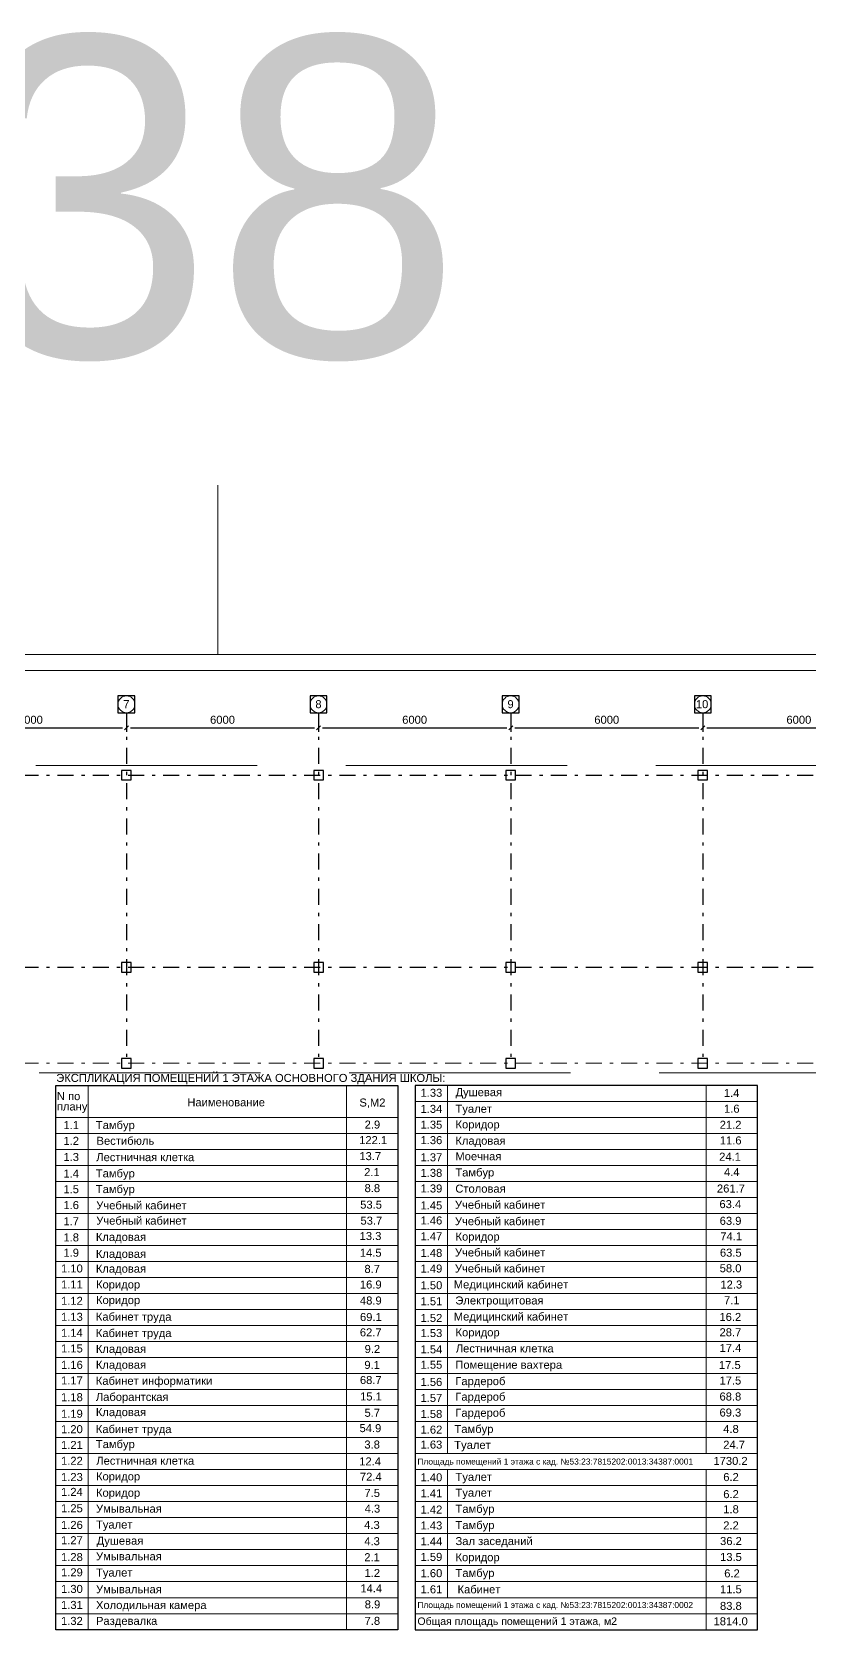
# Model space of a CAD drawing. Header units: metres. Extents: x -5 to 574, y -5 to 79.
# Drawn here: x 323.89 to 348.15, y 28.93 to 78.84 of the extents above; entities that cross this region are included whole.
import ezdxf
from ezdxf.enums import TextEntityAlignment as Align

# ---------------------------------------------------------------- set-up
doc = ezdxf.new("R2010")
doc.units = ezdxf.units.M
doc.header["$MEASUREMENT"] = 0
doc.linetypes.add('( Dashdot )', pattern=[1.001, 0.5, -0.25, 0.001, -0.25])
doc.linetypes.add('DGN Style 3', pattern=[9.681301, 6.915215, -2.766086])
doc.layers.get('DEFPOINTS').update_dxf_attribs({"lineweight": 0})
doc.layers.add('Level 50', color=7, linetype='Continuous', lineweight=0)
doc.layers.add('YOLO_TABLE', color=1, linetype='Continuous')
doc.styles.get("Standard").update_dxf_attribs({"font": 'arial.ttf', "height": 0.25})
doc.styles.add('Standard_0', font='arial.ttf')
doc.styles.add('Style-Arial', font='arial.ttf')
doc.dimstyles.get("Standard").update_dxf_attribs({"dimtxt": 0.00018, "dimasz": 0.00018, "dimexe": 0.0002, "dimexo": 0.0625, "dimgap": 9e-05, "dimtad": 0, "dimtih": 1, "dimtoh": 1, "dimdec": 4, "dimlfac": 1000, "dimzin": 0, "dimdsep": 46, "dimtxsty": 'Standard_0', "dimcen": 9e-05, "dimadec": 0, "dimazin": 0, "dimtfac": 1, "dimtdec": 4, "dimtofl": 0, "dimtmove": 0, "dimatfit": 0, "dimfxl": 0.01, "dimfxlon": 1, "dimtolj": 1, "dimtzin": 0, "dimarcsym": 0})

# ---------------------------------------------------------------- blocks, each defined once
blk = doc.blocks.new('*U29')
at = {"color": 7, "linetype": 'Continuous', "lineweight": 0}
blk.add_line((0, 29.7), (0, 34.987), dxfattribs=at)
at = {"color": 7, "linetype": 'Continuous', "lineweight": 0, "flags": 128}
blk.add_lwpolyline([(42.05, 29.7), (42.05, -29.7), (-42.05, -29.7), (-42.05, 29.7), (42.05, 29.7)], close=True, dxfattribs=at)
at = {"layer": 'Level 50', "color": 7, "linetype": 'Continuous', "lineweight": 13}
blk.add_line((41.55, 29.2), (-40.05, 29.2), dxfattribs=at)
blk = doc.blocks.new('_Oblique-1')
at = {"color": 0, "linetype": 'ByBlock', "lineweight": -2}
blk.add_line((0.5, 0.5), (-0.5, -0.5), dxfattribs=at)
blk = doc.blocks.new('*D636')
at = {"color": 0, "linetype": 'Continuous', "lineweight": -2, "transparency": 16777216}
for p, q in [((320.837, 57.204), (320.837, 56.98)), ((320.962, 57.105), (326.712, 57.105)), ((326.837, 57.204), (326.837, 56.98))]:
    blk.add_line(p, q, dxfattribs=at)
at = {"layer": 'DEFPOINTS', "color": 0, "linetype": 'Continuous', "lineweight": 0, "transparency": 16777216}
for p in [(320.837, 57.329), (326.837, 57.329), (326.837, 57.105)]:
    blk.add_point(p, dxfattribs=at)
at = {"color": 0, "linetype": 'Continuous', "lineweight": -2, "transparency": 16777216, "xscale": 0.125, "yscale": 0.125, "zscale": 0.125, "rotation": 180}
blk.add_blockref('_Oblique-1', (320.837, 57.105), dxfattribs=at)
at = {"color": 0, "linetype": 'Continuous', "lineweight": -2, "transparency": 16777216, "xscale": 0.125, "yscale": 0.125, "zscale": 0.125}
blk.add_blockref('_Oblique-1', (326.837, 57.105), dxfattribs=at)
at = {"color": 0, "linetype": 'Continuous', "lineweight": 0, "transparency": 16777216, "insert": (323.837, 57.358), "char_height": 0.25, "attachment_point": 5, "style": 'Style-Arial'}
blk.add_mtext('\\A1;6000', dxfattribs=at)
blk = doc.blocks.new('*D618')
at = {"color": 0, "linetype": 'Continuous', "lineweight": -2, "transparency": 16777216}
for p, q in [((332.837, 57.454), (332.837, 56.98)), ((326.837, 57.204), (326.837, 56.98)), ((326.962, 57.105), (332.712, 57.105))]:
    blk.add_line(p, q, dxfattribs=at)
at = {"layer": 'DEFPOINTS', "color": 0, "linetype": 'Continuous', "lineweight": 0, "transparency": 16777216}
for p in [(332.837, 57.579), (326.837, 57.329), (332.837, 57.105)]:
    blk.add_point(p, dxfattribs=at)
at = {"color": 0, "linetype": 'Continuous', "lineweight": -2, "transparency": 16777216, "xscale": 0.125, "yscale": 0.125, "zscale": 0.125, "rotation": 180}
blk.add_blockref('_Oblique-1', (326.837, 57.105), dxfattribs=at)
at = {"color": 0, "linetype": 'Continuous', "lineweight": -2, "transparency": 16777216, "xscale": 0.125, "yscale": 0.125, "zscale": 0.125}
blk.add_blockref('_Oblique-1', (332.837, 57.105), dxfattribs=at)
at = {"color": 0, "linetype": 'Continuous', "lineweight": 0, "transparency": 16777216, "insert": (329.837, 57.358), "char_height": 0.25, "attachment_point": 5, "style": 'Style-Arial'}
blk.add_mtext('\\A1;6000', dxfattribs=at)
blk = doc.blocks.new('*D619')
at = {"color": 0, "linetype": 'Continuous', "lineweight": -2, "transparency": 16777216}
for p, q in [((332.837, 57.454), (332.837, 56.98)), ((338.837, 57.454), (338.837, 56.98)), ((332.962, 57.105), (338.712, 57.105))]:
    blk.add_line(p, q, dxfattribs=at)
at = {"layer": 'DEFPOINTS', "color": 0, "linetype": 'Continuous', "lineweight": 0, "transparency": 16777216}
for p in [(332.837, 57.579), (338.837, 57.579), (338.837, 57.105)]:
    blk.add_point(p, dxfattribs=at)
at = {"color": 0, "linetype": 'Continuous', "lineweight": -2, "transparency": 16777216, "xscale": 0.125, "yscale": 0.125, "zscale": 0.125, "rotation": 180}
blk.add_blockref('_Oblique-1', (332.837, 57.105), dxfattribs=at)
at = {"color": 0, "linetype": 'Continuous', "lineweight": -2, "transparency": 16777216, "xscale": 0.125, "yscale": 0.125, "zscale": 0.125}
blk.add_blockref('_Oblique-1', (338.837, 57.105), dxfattribs=at)
at = {"color": 0, "linetype": 'Continuous', "lineweight": 0, "transparency": 16777216, "insert": (335.837, 57.358), "char_height": 0.25, "attachment_point": 5, "style": 'Style-Arial'}
blk.add_mtext('\\A1;6000', dxfattribs=at)
blk = doc.blocks.new('*D620')
at = {"color": 0, "linetype": 'Continuous', "lineweight": -2, "transparency": 16777216}
for p, q in [((338.837, 57.454), (338.837, 56.98)), ((344.837, 57.454), (344.837, 56.98)), ((338.962, 57.105), (344.712, 57.105))]:
    blk.add_line(p, q, dxfattribs=at)
at = {"layer": 'DEFPOINTS', "color": 0, "linetype": 'Continuous', "lineweight": 0, "transparency": 16777216}
for p in [(338.837, 57.579), (344.837, 57.579), (344.837, 57.105)]:
    blk.add_point(p, dxfattribs=at)
at = {"color": 0, "linetype": 'Continuous', "lineweight": -2, "transparency": 16777216, "xscale": 0.125, "yscale": 0.125, "zscale": 0.125, "rotation": 180}
blk.add_blockref('_Oblique-1', (338.837, 57.105), dxfattribs=at)
at = {"color": 0, "linetype": 'Continuous', "lineweight": -2, "transparency": 16777216, "xscale": 0.125, "yscale": 0.125, "zscale": 0.125}
blk.add_blockref('_Oblique-1', (344.837, 57.105), dxfattribs=at)
at = {"color": 0, "linetype": 'Continuous', "lineweight": 0, "transparency": 16777216, "insert": (341.837, 57.358), "char_height": 0.25, "attachment_point": 5, "style": 'Style-Arial'}
blk.add_mtext('\\A1;6000', dxfattribs=at)
blk = doc.blocks.new('*D621')
at = {"color": 0, "linetype": 'Continuous', "lineweight": -2, "transparency": 16777216}
for p, q in [((344.837, 57.454), (344.837, 56.98)), ((350.837, 57.454), (350.837, 56.98)), ((344.962, 57.105), (350.712, 57.105))]:
    blk.add_line(p, q, dxfattribs=at)
at = {"layer": 'DEFPOINTS', "color": 0, "linetype": 'Continuous', "lineweight": 0, "transparency": 16777216}
for p in [(344.837, 57.579), (350.837, 57.579), (350.837, 57.105)]:
    blk.add_point(p, dxfattribs=at)
at = {"color": 0, "linetype": 'Continuous', "lineweight": -2, "transparency": 16777216, "xscale": 0.125, "yscale": 0.125, "zscale": 0.125, "rotation": 180}
blk.add_blockref('_Oblique-1', (344.837, 57.105), dxfattribs=at)
at = {"color": 0, "linetype": 'Continuous', "lineweight": -2, "transparency": 16777216, "xscale": 0.125, "yscale": 0.125, "zscale": 0.125}
blk.add_blockref('_Oblique-1', (350.837, 57.105), dxfattribs=at)
at = {"color": 0, "linetype": 'Continuous', "lineweight": 0, "transparency": 16777216, "insert": (347.837, 57.358), "char_height": 0.25, "attachment_point": 5, "style": 'Style-Arial'}
blk.add_mtext('\\A1;6000', dxfattribs=at)

msp = doc.modelspace()

# ---------------------------------------------------------------- linework, layer by layer
at = {"color": 1, "linetype": '( Dashdot )'}
for p, q in [((326.83747176, 57.57893372), (326.83747176, 46.62893372)), ((332.83747176, 57.57893372), (332.83747176, 46.62893372)), ((338.83747176, 57.57893372), (338.83747176, 46.62893372)), ((344.83747176, 57.57893372), (344.83747176, 46.62893372)), ((293.88588385, 55.62893372), (365.78588385, 55.62893372)), ((293.88588385, 49.62893372), (365.78588385, 49.62893372))]:
    msp.add_line(p, q, dxfattribs=at)
at = {"color": 7, "linetype": 'DGN Style 3', "lineweight": 13}
for p, q in [((350.28588385, 55.92893372), (321.33074681, 55.92893372)), ((350.38588385, 46.32893372), (321.28588385, 46.32893372))]:
    msp.add_line(p, q, dxfattribs=at)
at = {"color": 1, "linetype": '( Dashdot )', "lineweight": 0}
msp.add_line((293.88588385, 46.62893372), (365.78588385, 46.62893372), dxfattribs=at)
at = {"color": 7, "linetype": 'Continuous', "lineweight": 13}
for p, q in [((324.6267109, 45.93981089), (335.31261615, 45.93981089)), ((324.6267109, 45.93981089), (324.6267109, 28.93981089)), ((325.64017593, 45.93981089), (325.64017593, 44.93981089)), ((333.7136325, 45.93981089), (333.7136325, 44.93981089)), ((335.31261615, 45.93981089), (335.31261615, 28.93981089)), ((335.85420981, 45.93981089), (335.85420981, 28.93981089)), ((335.85420981, 45.93981089), (346.54011506, 45.93981089)), ((336.86767484, 45.93981089), (336.86767484, 34.43981089)), ((344.94113141, 45.93981089), (344.94113141, 34.43981089)), ((346.54011506, 45.93981089), (346.54011506, 28.93981089)), ((324.6267109, 44.93981089), (335.31261615, 44.93981089)), ((325.64017593, 44.93981089), (325.64017593, 28.93981089)), ((333.7136325, 44.93981089), (333.7136325, 28.93981089)), ((336.86767484, 33.93981089), (336.86767484, 29.93981089)), ((344.94113141, 33.93981089), (344.94113141, 28.93981089)), ((335.85420981, 29.93981089), (346.54011506, 29.93981089)), ((335.85420981, 29.43981089), (346.54011506, 29.43981089)), ((324.6267109, 28.93981089), (335.31261615, 28.93981089)), ((335.85420981, 28.93981089), (346.54011506, 28.93981089))]:
    msp.add_line(p, q, dxfattribs=at)
at = {"color": 7, "linetype": 'Continuous', "lineweight": 0}
for p, q in [((335.85420981, 45.43981089), (346.54011506, 45.43981089)), ((335.85420981, 44.93981089), (346.54011506, 44.93981089)), ((324.6267109, 44.43981089), (335.31261615, 44.43981089)), ((335.85420981, 44.43981089), (346.54011506, 44.43981089)), ((324.6267109, 43.93981089), (335.31261615, 43.93981089)), ((335.85420981, 43.93981089), (346.54011506, 43.93981089)), ((324.6267109, 43.43981089), (335.31261615, 43.43981089)), ((335.85420981, 43.43981089), (346.54011506, 43.43981089)), ((324.6267109, 42.93981089), (335.31261615, 42.93981089)), ((335.85420981, 42.93981089), (346.54011506, 42.93981089)), ((324.6267109, 42.43981089), (335.31261615, 42.43981089)), ((335.85420981, 42.43981089), (346.54011506, 42.43981089)), ((324.6267109, 41.93981089), (335.31261615, 41.93981089)), ((335.85420981, 41.93981089), (346.54011506, 41.93981089)), ((324.6267109, 41.43981089), (335.31261615, 41.43981089)), ((335.85420981, 41.43981089), (346.54011506, 41.43981089)), ((324.6267109, 40.93981089), (335.31261615, 40.93981089)), ((335.85420981, 40.93981089), (346.54011506, 40.93981089)), ((324.6267109, 40.43981089), (335.31261615, 40.43981089)), ((335.85420981, 40.43981089), (346.54011506, 40.43981089)), ((324.6267109, 39.93981089), (335.31261615, 39.93981089)), ((335.85420981, 39.93981089), (346.54011506, 39.93981089)), ((324.6267109, 39.43981089), (335.31261615, 39.43981089)), ((335.85420981, 39.43981089), (346.54011506, 39.43981089)), ((324.6267109, 38.93981089), (335.31261615, 38.93981089)), ((335.85420981, 38.93981089), (346.54011506, 38.93981089)), ((324.6267109, 38.43981089), (335.31261615, 38.43981089)), ((335.85420981, 38.43981089), (346.54011506, 38.43981089)), ((324.6267109, 37.93981089), (335.31261615, 37.93981089)), ((335.85420981, 37.93981089), (346.54011506, 37.93981089)), ((324.6267109, 37.43981089), (335.31261615, 37.43981089)), ((335.85420981, 37.43981089), (346.54011506, 37.43981089)), ((324.6267109, 36.93981089), (335.31261615, 36.93981089)), ((335.85420981, 36.93981089), (346.54011506, 36.93981089)), ((324.6267109, 36.43981089), (335.31261615, 36.43981089)), ((335.85420981, 36.43981089), (346.54011506, 36.43981089)), ((324.6267109, 35.93981089), (335.31261615, 35.93981089)), ((335.85420981, 35.93981089), (346.54011506, 35.93981089)), ((324.6267109, 35.43981089), (335.31261615, 35.43981089)), ((335.85420981, 35.43981089), (346.54011506, 35.43981089)), ((324.6267109, 34.93981089), (335.31261615, 34.93981089)), ((335.85420981, 34.93981089), (346.54011506, 34.93981089)), ((324.6267109, 34.43981089), (335.31261615, 34.43981089)), ((335.85420981, 34.43981089), (346.54011506, 34.43981089)), ((324.6267109, 33.93981089), (335.31261615, 33.93981089)), ((335.85420981, 33.93981089), (346.54011506, 33.93981089)), ((324.6267109, 33.43981089), (335.31261615, 33.43981089)), ((335.85420981, 33.43981089), (346.54011506, 33.43981089)), ((324.6267109, 32.93981089), (335.31261615, 32.93981089)), ((335.85420981, 32.93981089), (346.54011506, 32.93981089)), ((324.6267109, 32.43981089), (335.31261615, 32.43981089)), ((335.85420981, 32.43981089), (346.54011506, 32.43981089)), ((324.6267109, 31.93981089), (335.31261615, 31.93981089)), ((335.85420981, 31.93981089), (346.54011506, 31.93981089)), ((324.6267109, 31.43981089), (335.31261615, 31.43981089)), ((335.85420981, 31.43981089), (346.54011506, 31.43981089)), ((324.6267109, 30.93981089), (335.31261615, 30.93981089)), ((335.85420981, 30.93981089), (346.54011506, 30.93981089)), ((324.6267109, 30.43981089), (335.31261615, 30.43981089)), ((335.85420981, 30.43981089), (346.54011506, 30.43981089)), ((324.6267109, 29.93981089), (335.31261615, 29.93981089)), ((324.6267109, 29.93981089), (335.31261615, 29.93981089)), ((324.6267109, 29.43981089), (335.31261615, 29.43981089))]:
    msp.add_line(p, q, dxfattribs=at)
at = {"color": 7, "lineweight": 13}
for p, q in [((335.85420981, 34.43981089), (346.54011506, 34.43981089)), ((335.85420981, 33.93981089), (346.54011506, 33.93981089))]:
    msp.add_line(p, q, dxfattribs=at)
at = {"color": 7, "linetype": 'Continuous', "lineweight": 30, "flags": 128}
for points in [[(326.68588385, 55.77893372), (326.68588385, 55.47893372), (326.98588385, 55.47893372), (326.98588385, 55.77893372), (326.68588385, 55.77893372)], [(332.68588385, 55.77893372), (332.68588385, 55.47893372), (332.98588385, 55.47893372), (332.98588385, 55.77893372), (332.68588385, 55.77893372)], [(338.68588385, 55.77893372), (338.68588385, 55.47893372), (338.98588385, 55.47893372), (338.98588385, 55.77893372), (338.68588385, 55.77893372)], [(344.68588385, 55.77893372), (344.68588385, 55.47893372), (344.98588385, 55.47893372), (344.98588385, 55.77893372), (344.68588385, 55.77893372)], [(326.68588385, 49.77893372), (326.68588385, 49.47893372), (326.98588385, 49.47893372), (326.98588385, 49.77893372), (326.68588385, 49.77893372)], [(332.68588385, 49.77893372), (332.68588385, 49.47893372), (332.98588385, 49.47893372), (332.98588385, 49.77893372), (332.68588385, 49.77893372)], [(338.68588385, 49.77893372), (338.68588385, 49.47893372), (338.98588385, 49.47893372), (338.98588385, 49.77893372), (338.68588385, 49.77893372)], [(344.68588385, 49.77893372), (344.68588385, 49.47893372), (344.98588385, 49.47893372), (344.98588385, 49.77893372), (344.68588385, 49.77893372)], [(326.68588385, 46.77893372), (326.68588385, 46.47893372), (326.98588385, 46.47893372), (326.98588385, 46.77893372), (326.68588385, 46.77893372)], [(332.68588385, 46.77893372), (332.68588385, 46.47893372), (332.98588385, 46.47893372), (332.98588385, 46.77893372), (332.68588385, 46.77893372)], [(338.68588385, 46.77893372), (338.68588385, 46.47893372), (338.98588385, 46.47893372), (338.98588385, 46.77893372), (338.68588385, 46.77893372)], [(344.68588385, 46.77893372), (344.68588385, 46.47893372), (344.98588385, 46.47893372), (344.98588385, 46.77893372), (344.68588385, 46.77893372)]]:
    msp.add_lwpolyline(points, close=True, dxfattribs=at)
at = {"color": 7, "linetype": 'Continuous', "lineweight": 13}
for centre in [(326.83588385, 57.84228916), (332.83588385, 57.84228916), (338.83588385, 57.84228916), (344.83588385, 57.84228916)]:
    msp.add_circle(centre, 0.26335544, dxfattribs=at)
at = {"layer": 'YOLO_TABLE'}
for points in [[(326.57252841, 57.57893372), (327.0992393, 57.57893372), (327.0992393, 58.10564461), (326.57252841, 58.10564461)], [(332.57252841, 57.57893372), (333.0992393, 57.57893372), (333.0992393, 58.10564461), (332.57252841, 58.10564461)], [(338.57252841, 57.57893372), (339.0992393, 57.57893372), (339.0992393, 58.10564461), (338.57252841, 58.10564461)], [(344.57252841, 57.57893372), (345.0992393, 57.57893372), (345.0992393, 58.10564461), (344.57252841, 58.10564461)], [(324.6267109, 45.93981089), (335.31261615, 45.93981089), (335.31261615, 28.93981089), (324.6267109, 28.93981089)], [(335.85420981, 28.93981089), (346.54011506, 28.93981089), (346.54011506, 45.93981089), (335.85420981, 45.93981089)]]:
    msp.add_lwpolyline(points, close=True, dxfattribs=at)

# ---------------------------------------------------------------- block references
at = {"layer": 'Level 50', "color": 7, "linetype": 'Continuous', "lineweight": 13}
msp.add_blockref('*U29', (329.68745982, 29.69999445), dxfattribs=at)

# ---------------------------------------------------------------- texts
at = {"color": 7, "linetype": 'Continuous', "lineweight": 30, "style": 'Style-Arial'}
for s, p in [('7', (326.73619103, 57.97155179)), ('8', (332.73619103, 57.97155179)), ('9', (338.73619103, 57.97155179)), ('10', (344.6198088, 57.97155179))]:
    msp.add_text(s, height=0.25, dxfattribs=at).set_placement(p, align=Align.TOP_LEFT)
at = {"color": 7, "linetype": 'Continuous', "lineweight": 0, "style": 'Style-Arial'}
for s, p in [('1.33', (336.02103091, 45.83432488)), ('1.34', (336.02103091, 45.33139984)), ('1.1', (324.86873753, 44.82530244)), ('1.35', (336.02103091, 44.83739434)), ('1.2', (324.86873753, 44.33286522)), ('1.36', (336.02103091, 44.35436675)), ('Кладовая', (337.10946666, 44.33810403)), ('1.3', (324.86873753, 43.82768578)), ('Лестничная клетка', (325.89409462, 43.82338714)), ('1.37', (336.02103091, 43.8196352)), ('Моечная', (337.10946666, 43.85134568)), ('1.4', (324.86873753, 43.31172449)), ('1.38', (336.02103091, 43.33347106)), ('1.5', (324.86873753, 42.82320794)), ('1.39', (336.02103091, 42.84576315)), ('1.6', (324.86873753, 42.32645797)), ('1.45', (336.02103091, 42.31757806)), ('1.7', (324.86873753, 41.82147457)), ('1.46', (336.02103091, 41.84552837)), ('1.8', (324.86873753, 41.31649117)), ('Кладовая', (325.88196775, 41.33091047)), ('1.47', (336.02103091, 41.35152287)), ('1.9', (324.86873753, 40.83895252)), ('Кладовая', (325.88196775, 40.80379001)), ('1.48', (336.02103091, 40.83316016)), ('1.10', (324.793532, 40.3459762)), ('Кладовая', (325.88196775, 40.34174616)), ('1.49', (336.02103091, 40.34464361)), ('1.11', (324.793532, 39.84648176)), ('1.50', (336.02103091, 39.82319336)), ('1.12', (324.793532, 39.33600941)), ('1.51', (336.02103091, 39.32369891)), ('1.13', (324.793532, 38.83651496)), ('1.52', (336.02103091, 38.80087643)), ('1.14', (324.793532, 38.33702051)), ('1.53', (336.02103091, 38.33019897)), ('1.15', (324.793532, 37.84850397)), ('Кладовая', (325.88196775, 37.83630255)), ('1.54', (336.02103091, 37.82109886)), ('Лестничная клетка', (337.12159353, 37.84907835)), ('1.16', (324.793532, 37.33700244)), ('Кладовая', (325.88196775, 37.33980903)), ('1.55', (336.02103091, 37.34081574)), ('1.17', (324.793532, 36.84848589)), ('1.56', (336.02103091, 36.80289864)), ('1.18', (324.793532, 36.32659457)), ('1.57', (336.02103091, 36.30289864)), ('1.19', (324.793532, 35.81063327)), ('Кладовая', (325.88196775, 35.85975941)), ('1.58', (336.02103091, 35.80289864)), ('1.20', (324.793532, 35.32760567)), ('1.62', (336.02103091, 35.31319723)), ('4.8', (345.47449241, 35.33372299)), ('1.21', (324.793532, 34.83360018)), ('1.63', (336.02103091, 34.84627263)), ('24.7', (345.47449241, 34.84239467)), ('1.22', (324.793532, 34.33959468)), ('Лестничная клетка', (325.89409462, 34.34255134)), ('1730.2', (345.1687801, 34.33573429)), ('1.23', (324.793532, 33.83255293)), ('1.40', (336.02103091, 33.82385375)), ('1.24', (324.793532, 33.36834459)), ('1.41', (336.02103091, 33.32422151)), ('1.25', (324.793532, 32.8570881)), ('1.42', (336.02103091, 32.81725639)), ('1.26', (324.793532, 32.33730414)), ('1.43', (336.02103091, 32.32043058)), ('1.27', (324.793532, 31.8597655)), ('1.44', (336.02103091, 31.82360477)), ('1.28', (324.793532, 31.3328263)), ('1.59', (336.02103091, 31.33909096)), ('1.29', (324.793532, 30.85528765)), ('1.60', (336.02103091, 30.8292289)), ('1.30', (324.793532, 30.33829718)), ('1.61', (336.02103091, 30.32516073)), ('1.31', (324.793532, 29.83880273)), ('1.32', (324.793532, 29.33930828))]:
    msp.add_text(s, height=0.25, dxfattribs=at).set_placement(p, align=Align.TOP_LEFT)
at = {"color": 7, "lineweight": 13, "style": 'Style-Arial'}
for s, p in [('Душевая', (337.11342391, 45.85325349)), ('Туалет', (337.11342391, 45.33492159)), ('Тамбур', (325.88047838, 44.82655797)), ('Коридор', (337.11342391, 44.84583878)), ('Тамбур', (325.88047838, 43.31760708)), ('Тамбур', (337.10797729, 43.34631488)), ('Тамбур', (325.88047838, 42.82598114)), ('Столовая', (337.10797729, 42.84008619)), ('Учебный кабинет', (325.89394797, 42.31885459)), ('Учебный кабинет', (337.09573377, 42.33764909)), ('Учебный кабинет', (325.89394797, 41.84054158)), ('Учебный кабинет', (337.09573377, 41.82354395)), ('Коридор', (337.11342391, 41.34260499)), ('Учебный кабинет', (337.09573377, 40.84739497)), ('Учебный кабинет', (337.09573377, 40.34630515)), ('Коридор', (325.885925, 39.84693793)), ('Медицинский кабинет', (337.05889918, 39.84631069)), ('Коридор', (325.885925, 39.36017958)), ('Электрощитовая', (337.10797729, 39.34733698)), ('Кабинет труда', (325.88047838, 38.84064713)), ('Медицинский кабинет', (337.05889918, 38.84599039)), ('Кабинет труда', (325.88047838, 38.32955086)), ('Коридор', (337.11342391, 38.35154622)), ('Кабинет информатики', (325.88047838, 36.83771332)), ('Лаборантская', (325.88047838, 36.33513532)), ('Кабинет труда', (325.88047838, 35.32997933)), ('Тамбур', (337.08128642, 35.33392177)), ('Тамбур', (325.88047838, 34.86099363)), ('Туалет', (337.07409289, 34.83547976)), ('Коридор', (325.885925, 33.85324019)), ('Туалет', (337.11342391, 33.837462)), ('Коридор', (325.885925, 33.34214392)), ('Туалет', (337.11342391, 33.3449816)), ('Умывальная', (325.885925, 32.8456504)), ('Тамбур', (337.11342391, 32.84091343)), ('Туалет', (325.885925, 32.34915688)), ('Тамбур', (337.11342391, 32.33105137)), ('Душевая', (325.9082627, 31.84454404)), ('Зал заседаний', (337.11342391, 31.83277709)), ('Умывальная', (325.885925, 31.35738673)), ('Коридор', (337.11342391, 31.32870892)), ('Туалет', (325.885925, 30.84994115)), ('Тамбур', (337.11342391, 30.83622852)), ('Умывальная', (325.885925, 30.32813129)), ('Кабинет', (337.17723392, 30.32485753)), ('Холодильная камера', (325.885925, 29.83407157)), ('Раздевалка', (325.885925, 29.34001184))]:
    msp.add_text(s, height=0.25, dxfattribs=at).set_placement(p, align=Align.TOP_LEFT)
at = {"color": 7, "linetype": 'Continuous', "lineweight": 13, "style": 'Style-Arial'}
for s, p in [('1.4', (345.49502741, 45.82629803)), ('1.6', (345.49939543, 45.3361264)), ('2.9', (334.27514141, 44.8408446)), ('21.2', (345.36447423, 44.83502233)), ('Вестибюль', (325.90210954, 44.33340708)), ('122.1', (334.10453562, 44.35598646)), ('11.6', (345.36690528, 44.34598458)), ('13.7', (334.11105158, 43.85554668)), ('24.1', (345.34744686, 43.83746883)), ('2.1', (334.25999723, 43.3557563)), ('4.4', (345.49730584, 43.35827832)), ('8.8', (334.27299037, 42.85626185)), ('261.7', (345.27814028, 42.84412147)), ('53.5', (334.13656237, 42.34030055)), ('63.4', (345.35650009, 42.35622905)), ('53.7', (334.14565757, 41.8408061)), ('63.9', (345.36340912, 41.83486549)), ('13.3', (334.1192894, 41.36050304)), ('74.1', (345.38313516, 41.35121027)), ('14.5', (334.12459458, 40.83856026)), ('63.5', (345.37078045, 40.84046502)), ('8.7', (334.26930572, 40.33329817)), ('58.0', (345.36439211, 40.35384295)), ('16.9', (334.12713253, 39.84557563)), ('12.3', (345.38689201, 39.84593286)), ('48.9', (334.12889446, 39.34607908)), ('7.1', (345.4988954, 39.35643756)), ('69.1', (334.13011061, 38.8301612)), ('16.2', (345.3559496, 38.83306783)), ('62.7', (334.1260139, 38.3514684)), ('28.7', (345.35945041, 38.35447985)), ('9.2', (334.27437785, 37.83121116)), ('17.4', (345.36109854, 37.86403824)), ('9.1', (334.26585205, 37.33594982)), ('Помещение вахтера', (337.10753563, 37.33948814)), ('17.5', (345.34099831, 37.33152293)), ('68.7', (334.12765111, 36.86276374)), ('Гардероб', (337.10753563, 36.82839187)), ('17.5', (345.35822678, 36.84734938)), ('15.1', (334.13316316, 36.34868716)), ('Гардероб', (337.10753563, 36.34163352)), ('68.8', (345.35822678, 36.34734938)), ('5.7', (334.27122958, 35.83964997)), ('Гардероб', (337.10753563, 35.84027242)), ('69.3', (345.35822678, 35.84734938)), ('54.9', (334.11592485, 35.36000977)), ('3.8', (334.26745941, 34.84814034)), ('12.4', (334.10563519, 34.32089662)), ('72.4', (334.1273628, 33.84346603)), ('6.2', (345.47554758, 33.83183115)), ('7.5', (334.26975776, 33.33514011)), ('6.2', (345.47554758, 33.29879355)), ('4.3', (334.27611961, 32.84653703)), ('1.8', (345.47554758, 32.82659175)), ('4.3', (334.26198832, 32.33640831)), ('2.2', (345.47554758, 32.32216146)), ('4.3', (334.2652792, 31.82873636)), ('36.2', (345.37533617, 31.83402648)), ('2.1', (334.26468192, 31.32895261)), ('13.5', (345.37533617, 31.33616604)), ('1.2', (334.27217259, 30.83623792)), ('6.2', (345.50557482, 30.82382089)), ('14.4', (334.14226071, 30.35483554)), ('11.5', (345.37326889, 30.3263743)), ('8.9', (334.27862025, 29.85515644)), ('83.8', (345.37326889, 29.80782141)), ('7.8', (334.27373836, 29.34049076)), ('1814.0', (345.17271688, 29.32815094))]:
    msp.add_text(s, height=0.25, dxfattribs=at).set_placement(p, align=Align.TOP_LEFT)
at = {"color": 7, "linetype": 'Continuous', "lineweight": 0, "insert": (321.79141021, 78.69234356), "char_height": 10, "attachment_point": 1}
msp.add_mtext_dynamic_manual_height_columns('38', width=15.7369220934, gutter_width=1.25, heights=[0], dxfattribs=at)
at = {"color": 7, "linetype": 'Continuous', "lineweight": 13, "char_height": 0.25, "style": 'Style-Arial'}
for s, insert, attachment_point, line_spacing_factor in [('ЭКСПЛИКАЦИЯ ПОМЕЩЕНИЙ 1 ЭТАЖА ОСНОВНОГО ЗДАНИЯ ШКОЛЫ:', (324.64326466, 46.29781672), 1, 0.6), ('N по \\Pплану', (324.66464489, 45.40489957), 4, 0.776524), ('Наименование', (328.7385202, 45.410736), 4, 0.6)]:
    msp.add_mtext(s, dxfattribs=dict(at, insert=insert, attachment_point=attachment_point, line_spacing_factor=line_spacing_factor))
at = {"color": 7, "linetype": 'Continuous', "lineweight": 0, "line_spacing_factor": 0.6, "style": 'Style-Arial'}
for s, insert, char_height, attachment_point in [('S,М2', (334.5185097, 45.52973446), 0.25, 2), ('Площадь помещений 1 этажа с кад. №53:23:7815202:0013:34387:0001', (335.92427556, 34.28541474), 0.1875, 1), ('Площадь помещений 1 этажа с кад. №53:23:7815202:0013:34387:0002', (335.92427556, 29.80504863), 0.1875, 1), ('Общая площадь помещений 1 этажа, м2', (335.92497414, 29.32243595), 0.234375, 1)]:
    msp.add_mtext(s, dxfattribs=dict(at, insert=insert, char_height=char_height, attachment_point=attachment_point))

# ---------------------------------------------------------------- dimensions: what is measured, and where the dimension line sits
at = {"color": 5, "linetype": 'Continuous', "lineweight": 0}
for base, p1, p2, picture, middle in [((326.83747176, 57.10495998), (320.83747176, 57.32893372), (326.83747176, 57.32893372), '*D636', (323.83747176, 57.35760323)), ((332.83747176, 57.10495998), (326.83747176, 57.32893372), (332.83747176, 57.57893372), '*D618', (329.83747176, 57.35760323)), ((338.83747176, 57.10495998), (332.83747176, 57.57893372), (338.83747176, 57.57893372), '*D619', (335.83747176, 57.35760323)), ((344.83747176, 57.10495998), (338.83747176, 57.57893372), (344.83747176, 57.57893372), '*D620', (341.83747176, 57.35760323)), ((350.83747176, 57.10495998), (344.83747176, 57.57893372), (350.83747176, 57.57893372), '*D621', (347.83747176, 57.35760323))]:
    dim = msp.add_linear_dim(base=base, p1=p1, p2=p2, dimstyle='Standard', override={"dimtxt": 0.25, "dimasz": 0.125, "dimexe": 0.125, "dimexo": 0.125, "dimgap": 0.125, "dimtad": 1, "dimtih": 0, "dimtoh": 0, "dimzin": 11, "dimtxsty": 'Style-Arial', "dimblk": '_Oblique-1', "dimfxlon": 0, "dimfrac": 2, "dimtzin": 11}, dxfattribs=at)
    dim.commit()
    dim.dimension.update_dxf_attribs({"geometry": picture, "text_midpoint": middle})

doc.saveas('drawing.dxf')
